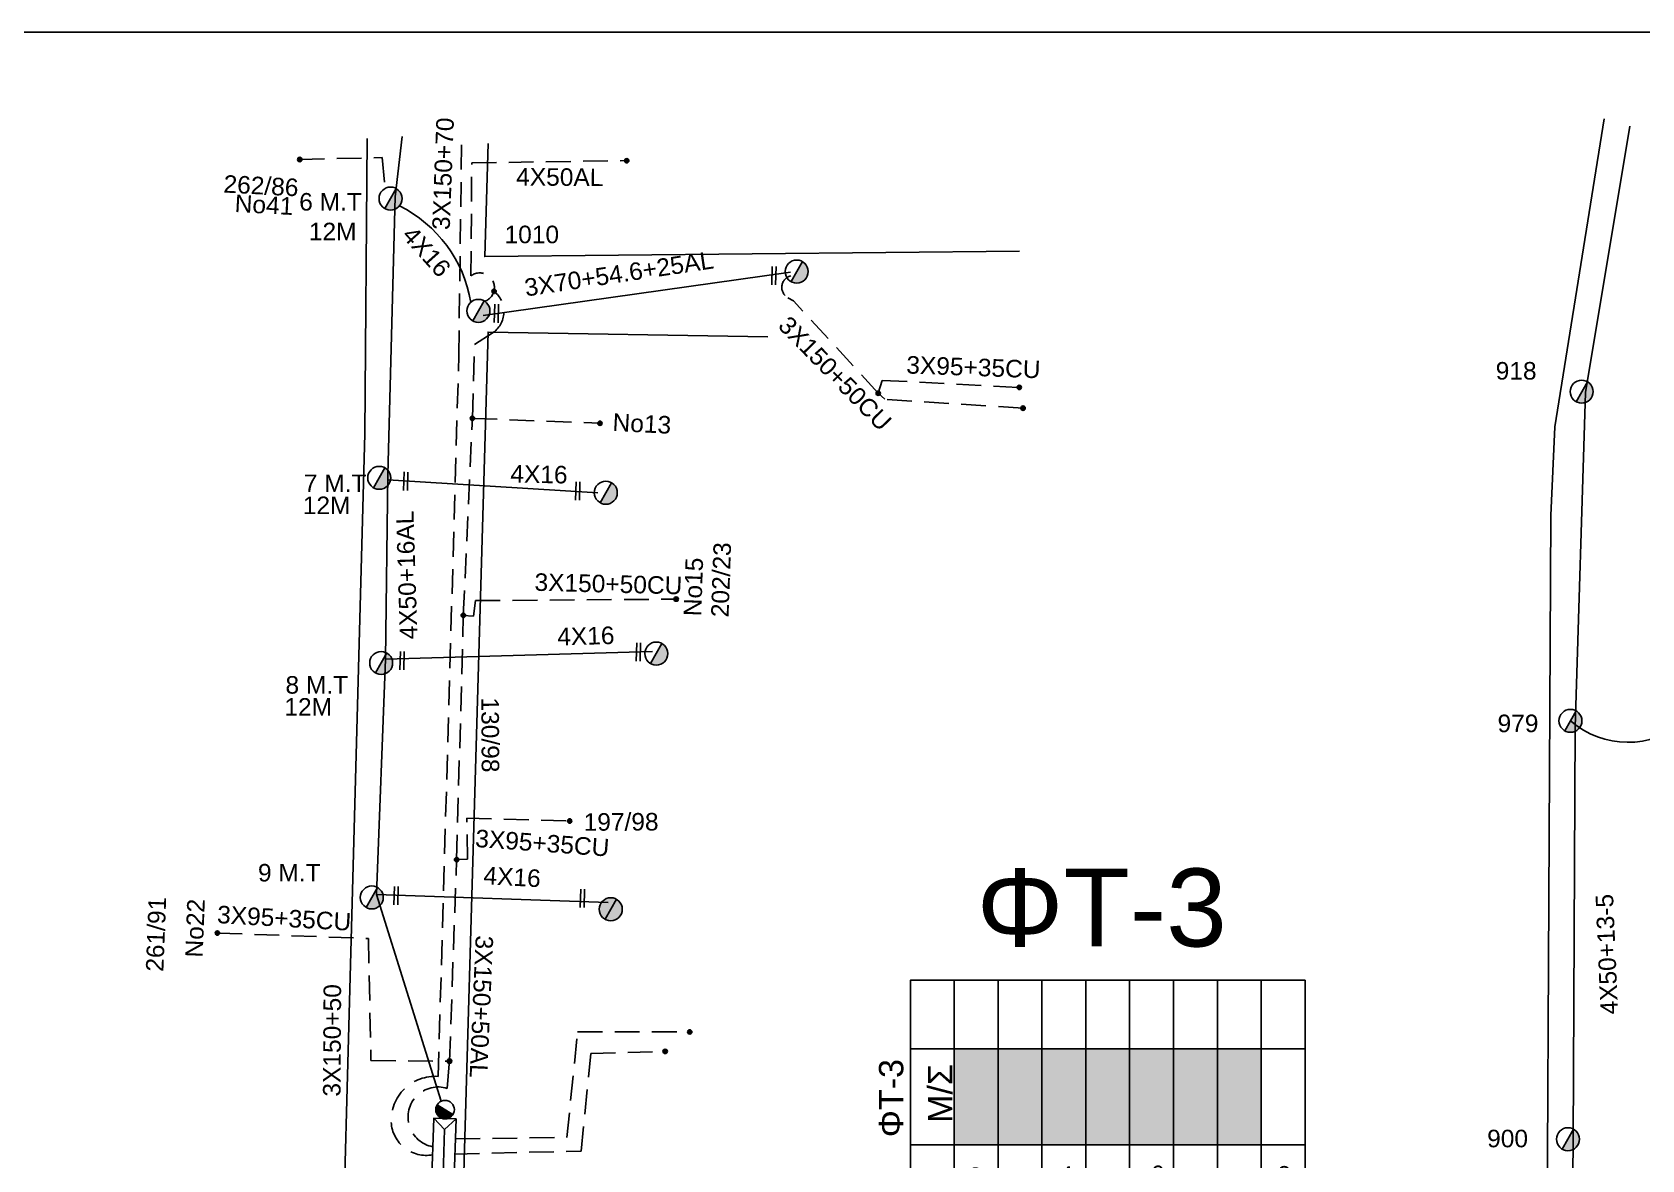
# Model space of a CAD drawing. Header units: millimetres. Extents: x 839 to 3144, y 747 to 1790.
# Drawn here: x 1608.3 to 1773.4, y 1661.7 to 1777.4 of the extents above; entities that cross this region are included whole.
import ezdxf
from ezdxf.enums import TextEntityAlignment as Align

# ---------------------------------------------------------------- set-up
doc = ezdxf.new("R2010")
doc.units = ezdxf.units.MM
doc.linetypes.add('DASHED', pattern=[19.05, 12.7, -6.35])
for name, color, linetype in [('Ασφαλειοκιβώτια Χ.Τ 9 αναχωρήσεων', 7, 'Continuous'), ('Γέφυρες Εναερίου Δικτύου', 7, 'DASHED'), ('Γυμνά εναέρια ΧΤ και ΦΟΠ (3Φ)   4x50+16AL', 7, 'Continuous'), ('Εναέρια παροχή ΧΤ 4x16', 7, 'SYN_LINE'), ('Επιγραφές - Σχήματα', 7, 'Continuous'), ('Καλώδια ΧΤ   3x150+50AL', 7, 'DASHED'), ('Καλώδια ΧΤ   3x150+50CU', 7, 'DASHED'), ('Καλώδια ΧΤ   3x150+70AL', 7, 'DASHED'), ('Καλώδια ΧΤ   3x95+35CU', 7, 'DASHED'), ('Καλώδια ΧΤ   4x50+13-5', 7, 'Continuous'), ('Καλώδια ΧΤ   4x50AL', 7, 'DASHED'), ('Μηχανική τομή', 7, 'Continuous'), ('Στύλος Ξύλινος', 7, 'Continuous'), ('Στύλος Ξύλινος @ 1', 7, 'Continuous'), ('Στύλος ΦΜ', 7, 'Continuous'), ('Στύλος ΦΜ @ 1', 7, 'Continuous'), ('Συνδέσεις', 7, 'Continuous'), ('Συνεστραμμένα ΧΤ   3x70+54.6+25AL', 7, 'SYN_LINE'), ('Υποσταθμός εναέριος 2 στύλων', 7, 'Continuous'), ('Υποσταθμός πόλεως', 7, 'Continuous'), ('Υπόβαθρο ΔΕΗ', 7, 'Continuous')]:
    doc.layers.add(name, color=color, linetype=linetype)
doc.styles.get("Standard").update_dxf_attribs({"font": 'ARIAL.TTF'})
doc.linetypes.add('SYN_LINE', pattern='A,0.5,-0.0001,["/\\/\\/\\/",Standard,S=0.1,R=0,X=0,Y=-0.05],-0.25', length=0.7501)

# ---------------------------------------------------------------- blocks, each defined once
blk = doc.blocks.new('ΑΣΦΑΛΕΙΟΚΙΒΩΤΙΟ ΥΠΟΣΤΑΘΜΟΥ 9 ΑΝΑΧΩΡΗΣΕΩΝ')
at = {"layer": 'Ασφαλειοκιβώτια Χ.Τ 9 αναχωρήσεων', "ltscale": 40}
for p, q in [((-23.8, 40.36), (24.02, 40.36)), ((-9.72, 40.36), (-9.72, -40.64)), ((9.94, 40.36), (9.94, -40.64)), ((-23.8, 31.36), (24.02, 31.36)), ((-23.8, 22.36), (24.02, 22.36)), ((-23.8, 13.36), (24.02, 13.36)), ((-23.8, 4.36), (24.02, 4.36)), ((-23.8, -4.64), (24.02, -4.64)), ((-23.8, -13.64), (24.02, -13.64)), ((-23.8, -22.64), (24.02, -22.64)), ((-23.8, -31.64), (24.02, -31.64))]:
    blk.add_line(p, q, dxfattribs=at)
at = {"layer": 'Ασφαλειοκιβώτια Χ.Τ 9 αναχωρήσεων'}
blk.add_lwpolyline([(-23.8, -40.64), (24.02, -40.64), (24.02, 40.36), (-23.8, 40.36)], close=True, dxfattribs=at)
for s, p in [('1', (-18.19, 36.66)), ('2', (-17.99, 28.44)), ('3', (-18.43, 18.79)), ('4', (-17.74, 9.77)), ('5', (-18.47, 1.19)), ('6', (-17.59, -8.98)), ('7', (-18.93, -16.39)), ('8', (-18.55, -26.45)), ('9', (-17.69, -35))]:
    blk.add_text(s, height=3.6, rotation=270, dxfattribs=at).set_placement(p)
at = {"layer": 'Ασφαλειοκιβώτια Χ.Τ 9 αναχωρήσεων', "ltscale": 40}
for tag, height, p in [('ΟΝΟΜΑ', 5, (-0.16, 44.31)), ('ΚΕΙΜΕΝΟ 1', 2, (17.06, 35.59)), ('ΚΕΙΜΕΝΟ 2', 2, (17.06, 26.88)), ('ΚΕΙΜΕΝΟ 3', 2, (17.06, 17.69)), ('ΚΕΙΜΕΝΟ 4', 2, (17.06, 8.71)), ('ΚΕΙΜΕΝΟ 5', 2, (17.06, -0.13)), ('ΚΕΙΜΕΝΟ 6', 2, (17.06, -9.05)), ('ΚΕΙΜΕΝΟ 7', 2, (17.06, -18.13)), ('ΚΕΙΜΕΝΟ 8', 2, (17.06, -26.85)), ('ΚΕΙΜΕΝΟ 9', 2, (17.06, -35.99)), ('ΣΧ', 2, (-0.1, -42.64))]:
    blk.add_attdef(tag, text='', height=height, dxfattribs=at).set_placement(p, align=Align.MIDDLE_CENTER)
blk = doc.blocks.new('ΥΠΑΡΧΩΝ ΤΣΙΜΕΝΤΕΝΙΟΣ ΣΤΥΛΟΣ')
at = {"layer": 'Στύλος ΦΜ'}
blk.add_hatch(color=7, dxfattribs=at).paths.add_polyline_path([(-1.29, -2.28, 0.574793), (2.62, 0, 0.268822), (1.3, 2.27)])
at = {"layer": 'Στύλος ΦΜ', "color": 7}
blk.add_line((-1.29, -2.28), (1.3, 2.27), dxfattribs=at)
blk.add_circle((0, 0), 2.62, dxfattribs=at)
at = {"layer": 'Στύλος ΦΜ', "flags": 4}
for tag, p in [('ΑΡΙΘΜΟΣ', (-4.68, 8.05)), ('ΤΥΠΟΣ', (-4.91, 3.03))]:
    blk.add_attdef(tag, p, '', height=4, dxfattribs=at)
blk = doc.blocks.new('ΥΠΟΣΤΑΘΜΟΣ ΕΝΑΕΡΙΟΣ ΕΠΙ 2 ΣΤΥΛΩΝ')
at = {"layer": 'Υποσταθμός εναέριος 2 στύλων', "linetype": 'Continuous'}
for points in [[(-11.97, -2.11, 0.574793), (-8.45, -0.07, 0.268822), (-9.64, 1.98)], [(9.68, -2.15, 0.574793), (13.19, -0.1, 0.268822), (12.01, 1.95)]]:
    blk.add_hatch(color=256, dxfattribs=at).paths.add_polyline_path(points)
for p, q in [((-11.97, -2.11), (-9.64, 1.98)), ((9.68, -2.15), (12.01, 1.95))]:
    blk.add_line(p, q, dxfattribs=at)
for centre in [(-10.81, -0.07), (10.84, -0.1)]:
    blk.add_circle(centre, 2.36, dxfattribs=at)
at = {"layer": 'Υποσταθμός πόλεως', "linetype": 'Continuous', "ltscale": 40}
blk.add_lwpolyline([(-8.57, 2.82), (8.57, 2.82), (8.57, -2.82), (-8.57, -2.82)], close=True, dxfattribs=at)
for points in [[(-5.75, 0), (-8.57, 2.82)], [(-8.57, -2.82), (-5.75, 0)], [(-5.75, 0), (5.75, 0)], [(5.75, 0), (8.57, 2.82)], [(8.57, -2.82), (5.75, 0)]]:
    blk.add_lwpolyline(points, dxfattribs=at)
at = {"layer": 'Υποσταθμός εναέριος 2 στύλων', "ltscale": 40, "flags": 1}
for tag, p in [('ΜΕΤΑΣΧΗΜΑΤΙΣΜΟΣ', (14.09, 2.51)), ('ΙΣΧΥΣ', (14.07, -0.28)), ('ΑΡΙΘΜΟΣ', (14.19, -3))]:
    blk.add_attdef(tag, p, '', height=1.8, dxfattribs=at)
blk = doc.blocks.new('ΜΗΧΑΝΙΚΗ ΤΟΜΗ')
at = {"layer": 'Μηχανική τομή', "ltscale": 40}
for p, q in [((-1.89, 0.78), (1.89, 0.78)), ((1.89, 0), (-1.89, 0))]:
    blk.add_line(p, q, dxfattribs=at)
blk = doc.blocks.new('A$C3F94617C')
at = {"layer": 'Μηχανική τομή', "xscale": 0.5, "yscale": 0.5, "zscale": 0.5}
blk.add_blockref('ΜΗΧΑΝΙΚΗ ΤΟΜΗ', (0.95, 0), dxfattribs=at)
blk = doc.blocks.new('_ΣΥΝΔΕΣΗ')
at = {"layer": 'Συνδέσεις', "linetype": 'SYN_LINE', "ltscale": 40}
blk.add_hatch(color=256, dxfattribs=at).paths.add_polyline_path([(0.5, -0.01, 1), (-0.5, -0.01, 1)])
at = {"layer": 'Συνδέσεις'}
blk.add_circle((0, -0.01), 0.5, dxfattribs=at)
blk = doc.blocks.new('ΥΠΑΡΧΩΝ ΞΥΛΙΝΟΣ ΣΤΥΛΟΣ')
at = {"layer": 'Στύλος Ξύλινος'}
h = blk.add_hatch(color=7, dxfattribs=at)
h.paths.add_polyline_path([(-2.62, 0, 0.270008), (-1.29, -2.28), (1.3, 2.27, 0.576266)])
h.paths.add_polyline_path([(-1.29, -2.28, 0.574793), (2.62, 0, 0.268822), (1.3, 2.27)])
at = {"layer": 'Στύλος Ξύλινος', "color": 7}
blk.add_line((-1.29, -2.28), (1.3, 2.27), dxfattribs=at)
blk.add_circle((0, 0), 2.62, dxfattribs=at)
at = {"layer": 'Στύλος Ξύλινος', "flags": 4}
for tag, p in [('ΑΡΙΘΜΟΣ', (-4.91, 8.6)), ('ΤΥΠΟΣ', (-4.85, 3.39))]:
    blk.add_attdef(tag, p, '', height=4, dxfattribs=at)

msp = doc.modelspace()

# ---------------------------------------------------------------- hatches: boundary and pattern name
at = {"layer": 'Ασφαλειοκιβώτια Χ.Τ 9 αναχωρήσεων', "ltscale": 0.2}
for color, points in [(151, [(1702.88, 1673.08), (1702.88, 1663.25), (1707.38, 1663.25), (1707.38, 1673.08)]), (85, [(1707.38, 1673.08), (1707.38, 1663.25), (1711.88, 1663.25), (1711.88, 1673.08)]), (1, [(1711.88, 1673.08), (1711.88, 1663.25), (1716.38, 1663.25), (1716.38, 1673.08)]), (133, [(1716.38, 1673.08), (1716.38, 1663.25), (1720.88, 1663.25), (1720.88, 1673.08)]), (2, [(1720.88, 1673.08), (1720.88, 1663.25), (1725.38, 1663.25), (1725.38, 1673.08)]), (27, [(1725.38, 1673.08), (1725.38, 1663.25), (1729.88, 1663.25), (1729.88, 1673.08)]), (6, [(1729.88, 1673.08), (1729.88, 1663.25), (1734.38, 1663.25), (1734.38, 1673.08)])]:
    msp.add_hatch(color=color, dxfattribs=at).paths.add_polyline_path(points)

# ---------------------------------------------------------------- linework, layer by layer
at = {"layer": 'Γέφυρες Εναερίου Δικτύου', "color": 85, "ltscale": 0.2}
msp.add_lwpolyline([(1635.73, 1764.33), (1644.19, 1764.52), (1644.52, 1761.16)], dxfattribs=at)
at = {"layer": 'Γέφυρες Εναερίου Δικτύου', "color": 1, "ltscale": 0.2}
msp.add_lwpolyline([(1653.45, 1737.77), (1666.54, 1737.27)], dxfattribs=at)
at = {"layer": 'Γέφυρες Εναερίου Δικτύου', "color": 133, "ltscale": 0.2}
msp.add_lwpolyline([(1651.7, 1663.86), (1663.14, 1664), (1664.25, 1674.83), (1675.75, 1674.83)], dxfattribs=at)
at = {"layer": 'Γέφυρες Εναερίου Δικτύου', "color": 2, "ltscale": 0.2}
msp.add_lwpolyline([(1651.65, 1662.3), (1664.62, 1662.6), (1665.59, 1672.6), (1673.23, 1672.83)], dxfattribs=at)
at = {"layer": 'Γέφυρες Εναερίου Δικτύου', "color": 1, "ltscale": 0.2}
for points in [[(1649.4, 1663.05, -1.070991), (1650.87, 1669.03)], [(1649.81, 1669.13, -0.00129), (1649.83, 1669.13)]]:
    msp.add_lwpolyline(points, format="xyb", dxfattribs=at)
at = {"layer": 'Γυμνά εναέρια ΧΤ και ΦΟΠ (3Φ)   4x50+16AL', "color": 85, "ltscale": 0.2}
msp.add_lwpolyline([(1650.25, 1667.71), (1643.6, 1688.91), (1644.52, 1713.06), (1644.79, 1732), (1645.51, 1760.5), (1646.23, 1766.7)], dxfattribs=at)
at = {"layer": 'Εναέρια παροχή ΧΤ 4x16', "color": 85, "ltscale": 20}
for points in [[(1644.78, 1731.46), (1666.33, 1730.14)], [(1644.52, 1713.06), (1671.94, 1713.87)], [(1643.6, 1688.91), (1667.37, 1688.09)]]:
    msp.add_lwpolyline(points, dxfattribs=at)
at = {"layer": 'Εναέρια παροχή ΧΤ 4x16', "color": 1, "ltscale": 20}
msp.add_arc((1639.98, 1747.48), 13.48, 9.3579, 63.6828, dxfattribs=at)
at = {"layer": 'Επιγραφές - Σχήματα'}
msp.add_lwpolyline([(875.79, 1777.39), (2904.25, 1777.39), (2904.25, 763.69), (875.79, 763.69)], close=True, dxfattribs=at)
at = {"layer": 'Καλώδια ΧΤ   3x150+50AL', "color": 27, "ltscale": 0.2}
msp.add_lwpolyline([(1649.37, 1662.22, -0.45149), (1645.12, 1665.55, -0.446267), (1649.94, 1670.26), (1652.06, 1744.24), (1652.35, 1766.88)], format="xyb", dxfattribs=at)
at = {"layer": 'Καλώδια ΧΤ   3x150+50AL', "color": 1, "ltscale": 0.2}
for points in [[(1654.73, 1749.78, 1.161445), (1653.3, 1752.39)], [(1650.87, 1669.03), (1651.1, 1671.82), (1651.83, 1692.5), (1652.52, 1717.56), (1653.45, 1737.77), (1653.67, 1745.34), (1655.48, 1746.51, 0.520463), (1655.66, 1750.8)]]:
    msp.add_lwpolyline(points, format="xyb", dxfattribs=at)
at = {"layer": 'Καλώδια ΧΤ   3x150+50CU', "color": 1, "ltscale": 0.2}
msp.add_lwpolyline([(1709.95, 1738.81), (1695.76, 1739.73), (1695.09, 1740.35), (1686.4, 1749.83), (1685.82, 1750.15, -0.674693), (1686.11, 1752.4, -0.128408)], format="xyb", dxfattribs=at)
msp.add_lwpolyline([(1652.52, 1717.56), (1653.56, 1717.48), (1653.77, 1719.07), (1674.36, 1719.22)], dxfattribs=at)
at = {"layer": 'Καλώδια ΧΤ   3x95+35CU', "color": 1, "ltscale": 0.2}
for points in [[(1695.09, 1740.35), (1695.51, 1741.67), (1709.55, 1740.94)], [(1651.83, 1692.5), (1652.96, 1692.55), (1652.88, 1696.75), (1663.42, 1696.46)], [(1627.29, 1684.97), (1642.78, 1684.41), (1643.04, 1671.9), (1651.1, 1671.82)]]:
    msp.add_lwpolyline(points, dxfattribs=at)
at = {"layer": 'Καλώδια ΧΤ   4x50+13-5', "color": 85, "ltscale": 0.2}
msp.add_lwpolyline([(1765.98, 1598.67), (1765.98, 1619.8), (1766.4, 1663.71), (1766.6, 1706.08), (1767.66, 1740.44), (1772.2, 1767.76)], dxfattribs=at)
at = {"layer": 'Καλώδια ΧΤ   4x50AL', "color": 1, "ltscale": 0.2}
msp.add_lwpolyline([(1653.3, 1752.39), (1653.38, 1763.98), (1669.29, 1764.21)], dxfattribs=at)
at = {"layer": 'Συνεστραμμένα ΧΤ   3x70+54.6+25AL', "color": 1, "ltscale": 20}
msp.add_lwpolyline([(1654.57, 1748.31), (1686.08, 1752.77)], dxfattribs=at)
at = {"layer": 'Συνεστραμμένα ΧΤ   3x70+54.6+25AL', "color": 85, "ltscale": 10}
msp.add_arc((1772.06, 1713.62), 9.08, 229.1986, 309.3086, dxfattribs=at)
at = {"layer": 'Υπόβαθρο ΔΕΗ'}
for points in [[(1683.76, 1746.12), (1655.06, 1746.63), (1652.59, 1661.62), (1650.97, 1592.91), (1763.4, 1590.09), (1764.1, 1727.8), (1764.53, 1736.91), (1769.57, 1768.49)], [(1561.65, 1765.17), (1556.96, 1594.74), (1638.56, 1593.09), (1642.41, 1736.2), (1642.67, 1766.49)], [(1655.06, 1765.98), (1654.72, 1754.37), (1709.59, 1754.93)]]:
    msp.add_lwpolyline(points, dxfattribs=at)

# ---------------------------------------------------------------- block references
at = {"layer": 'Ασφαλειοκιβώτια Χ.Τ 9 αναχωρήσεων', "xscale": 0.5, "yscale": 0.5, "zscale": 0.5, "rotation": 90}
msp.add_blockref('ΑΣΦΑΛΕΙΟΚΙΒΩΤΙΟ ΥΠΟΣΤΑΘΜΟΥ 9 ΑΝΑΧΩΡΗΣΕΩΝ', (1718.57, 1668.11), dxfattribs=at).add_auto_attribs({'ΟΝΟΜΑ': 'ΦΤ-3'})
at = {"layer": 'Επιγραφές - Σχήματα', "ltscale": 0.2}
for p, rotation in [((1684.56, 1751.46), 88.44244670704566), ((1656.09, 1747.58), 88.44244670704556), ((1646.78, 1730.37), 88.44244670704566), ((1664.43, 1729.36), 88.44244670704558), ((1670.65, 1712.85), 88.44244670704555), ((1646.4, 1711.96), 88.44244670704565), ((1645.79, 1687.85), 88.44244670704565), ((1664.91, 1687.58), 88.44244670704558)]:
    msp.add_blockref('A$C3F94617C', p, dxfattribs=dict(at, rotation=rotation))
at = {"layer": 'Στύλος Ξύλινος @ 1', "ltscale": 40, "xscale": 0.4499999999998181, "yscale": 0.4499999999998181, "zscale": 0.4499999999998181}
msp.add_blockref('ΥΠΑΡΧΩΝ ΞΥΛΙΝΟΣ ΣΤΥΛΟΣ', (1667.65, 1687.41), dxfattribs=at)
at = {"layer": 'Στύλος ΦΜ @ 1', "ltscale": 40}
ref = msp.add_blockref('ΥΠΑΡΧΩΝ ΤΣΙΜΕΝΤΕΝΙΟΣ ΣΤΥΛΟΣ', (1645.05, 1760.32), dxfattribs=dict(at, xscale=0.4499999999998181, yscale=0.4499999999998181, zscale=0.4499999999998181))
ref.add_attrib('ΤΥΠΟΣ', '12M', (1636.67, 1756.04), dxfattribs={"layer": 'Στύλος ΦΜ', "height": 1.8, "flags": 4})
ref.add_attrib('ΑΡΙΘΜΟΣ', '6 M.T', (1635.68, 1759.09), dxfattribs={"layer": 'Στύλος ΦΜ', "height": 1.8, "flags": 4})
ref = msp.add_blockref('ΥΠΑΡΧΩΝ ΤΣΙΜΕΝΤΕΝΙΟΣ ΣΤΥΛΟΣ', (1654.07, 1748.8), dxfattribs=dict(at, xscale=0.4499999999998181, yscale=0.4499999999998181, zscale=0.4499999999998181))
ref.add_attrib('ΤΥΠΟΣ', '1010', (1656.75, 1755.74), dxfattribs={"layer": 'Στύλος ΦΜ', "height": 1.8, "flags": 4})
at = {"layer": 'Στύλος ΦΜ @ 1', "ltscale": 40, "xscale": 0.4499999999998181, "yscale": 0.4499999999998181, "zscale": 0.4499999999998181}
for p in [(1686.73, 1752.83), (1667.14, 1730.14), (1672.32, 1713.64)]:
    msp.add_blockref('ΥΠΑΡΧΩΝ ΤΣΙΜΕΝΤΕΝΙΟΣ ΣΤΥΛΟΣ', p, dxfattribs=at)
at = {"layer": 'Στύλος ΦΜ @ 1', "ltscale": 40}
ref = msp.add_blockref('ΥΠΑΡΧΩΝ ΤΣΙΜΕΝΤΕΝΙΟΣ ΣΤΥΛΟΣ', (1767.27, 1740.51), dxfattribs=dict(at, xscale=0.4499999999998181, yscale=0.4499999999998181, zscale=0.4499999999998181))
ref.add_attrib('ΤΥΠΟΣ', '918', (1758.45, 1741.75), dxfattribs={"layer": 'Στύλος ΦΜ', "height": 1.8, "flags": 4})
ref = msp.add_blockref('ΥΠΑΡΧΩΝ ΤΣΙΜΕΝΤΕΝΙΟΣ ΣΤΥΛΟΣ', (1643.89, 1731.67), dxfattribs=dict(at, xscale=0.4499999999998181, yscale=0.4499999999998181, zscale=0.4499999999998181))
ref.add_attrib('ΤΥΠΟΣ', '12M', (1636.05, 1727.95), dxfattribs={"layer": 'Στύλος ΦΜ', "height": 1.8, "flags": 4})
ref.add_attrib('ΑΡΙΘΜΟΣ', '7 M.T', (1636.15, 1730.21), dxfattribs={"layer": 'Στύλος ΦΜ', "height": 1.8, "flags": 4})
ref = msp.add_blockref('ΥΠΑΡΧΩΝ ΤΣΙΜΕΝΤΕΝΙΟΣ ΣΤΥΛΟΣ', (1644.09, 1712.68), dxfattribs=dict(at, xscale=0.4499999999998181, yscale=0.4499999999998181, zscale=0.4499999999998181))
ref.add_attrib('ΤΥΠΟΣ', '12M', (1634.16, 1707.27), dxfattribs={"layer": 'Στύλος ΦΜ', "height": 1.8, "flags": 4})
ref.add_attrib('ΑΡΙΘΜΟΣ', '8 M.T', (1634.27, 1709.53), dxfattribs={"layer": 'Στύλος ΦΜ', "height": 1.8, "flags": 4})
ref = msp.add_blockref('ΥΠΑΡΧΩΝ ΤΣΙΜΕΝΤΕΝΙΟΣ ΣΤΥΛΟΣ', (1766.12, 1706.74), dxfattribs=dict(at, xscale=0.4499999999998181, yscale=0.4499999999998181, zscale=0.4499999999998181))
ref.add_attrib('ΤΥΠΟΣ', '979', (1758.64, 1705.58), dxfattribs={"layer": 'Στύλος ΦΜ', "height": 1.8, "flags": 4})
ref = msp.add_blockref('ΥΠΑΡΧΩΝ ΤΣΙΜΕΝΤΕΝΙΟΣ ΣΤΥΛΟΣ', (1643.13, 1688.62), dxfattribs=dict(at, xscale=0.4499999999998181, yscale=0.4499999999998181, zscale=0.4499999999998181))
ref.add_attrib('ΤΥΠΟΣ', '9 M.T', (1631.45, 1690.26), dxfattribs={"layer": 'Στύλος ΦΜ', "height": 1.8, "flags": 4})
ref = msp.add_blockref('ΥΠΑΡΧΩΝ ΤΣΙΜΕΝΤΕΝΙΟΣ ΣΤΥΛΟΣ', (1765.86, 1663.82), dxfattribs=dict(at, xscale=0.4499999999998181, yscale=0.4499999999998181, zscale=0.4499999999998181))
ref.add_attrib('ΤΥΠΟΣ', '900', (1757.57, 1662.99), dxfattribs={"layer": 'Στύλος ΦΜ', "height": 1.8, "flags": 4})
at = {"layer": 'Συνδέσεις', "xscale": 0.4500000000000455, "yscale": 0.4500000000000455, "zscale": 0.4500000000000455}
for p in [(1635.73, 1764.33), (1669.29, 1764.21), (1655.67, 1750.81), (1709.56, 1740.95), (1695.09, 1740.35), (1653.45, 1737.78), (1666.54, 1737.27), (1709.95, 1738.82), (1674.36, 1719.23), (1652.52, 1717.57), (1663.42, 1696.47), (1651.83, 1692.5), (1627.29, 1684.97), (1675.75, 1674.83), (1651.1, 1671.83), (1673.23, 1672.83)]:
    msp.add_blockref('_ΣΥΝΔΕΣΗ', p, dxfattribs=at)
at = {"layer": 'Υποσταθμός εναέριος 2 στύλων', "xscale": 0.4038394998871135, "yscale": 0.4038394998871135, "zscale": 0.4038394998871135, "rotation": 267.9510670957007}
msp.add_blockref('ΥΠΟΣΤΑΘΜΟΣ ΕΝΑΕΡΙΟΣ ΕΠΙ 2 ΣΤΥΛΩΝ', (1650.52, 1662.49), dxfattribs=at)

# ---------------------------------------------------------------- texts
at = {"layer": 'Γυμνά εναέρια ΧΤ και ΦΟΠ (3Φ)   4x50+16AL', "linetype": 'SYN_LINE', "ltscale": 20}
msp.add_text('4X50+16AL', height=1.8, rotation=91.7916, dxfattribs=at).set_placement((1646.71, 1721.69), align=Align.MIDDLE)
at = {"layer": 'Εναέρια παροχή ΧΤ 4x16', "linetype": 'SYN_LINE', "ltscale": 20}
for rotation, p in [(358.9401, (1660.28, 1732.04)), (1.5467, (1665.09, 1715.45))]:
    msp.add_text('4X16', height=1.8, rotation=rotation, dxfattribs=at).set_placement(p, align=Align.MIDDLE)
at = {"layer": 'Εναέρια παροχή ΧΤ 4x16', "ltscale": 0.2, "insert": (1647.47, 1757.67), "char_height": 1.8, "width": 9.756, "attachment_point": 1, "rotation": 311.8136}
msp.add_mtext('4Χ16', dxfattribs=at)
at = {"layer": 'Επιγραφές - Σχήματα', "ltscale": 0.2, "attachment_point": 1}
for s, insert, char_height, width, rotation in [('262/86', (1627.97, 1762.74), 1.8, 9.756, 357.0528), ('Νο41', (1629.12, 1760.74), 1.8, 9.756, 357.0528), ('Νο13', (1667.89, 1738.29), 1.8, 9.756, 357.0528), ('202/23', (1677.93, 1717.4), 1.8, 9.756, 87.9773), ('Νο15', (1675.12, 1717.51), 1.8, 9.756, 87.9773), ('130/98', (1656.16, 1709.14), 1.8, 9.756, 270.3621), ('197/98', (1664.86, 1697.26), 1.8, 9.756, 0.2576), ('4Χ16', (1654.65, 1691.79), 1.8, 9.756, 356.7997), ('261/91', (1619.94, 1681.04), 1.8, 9.756, 87.7972), ('Νο22', (1623.97, 1682.5), 1.8, 9.756, 87.7972), ('Μ/Σ', (1700.2, 1665.49), 2.5, 2.6748, 90)]:
    msp.add_mtext(s, dxfattribs=dict(at, insert=insert, char_height=char_height, width=width, rotation=rotation))
at = {"layer": 'Επιγραφές - Σχήματα', "ltscale": 0.2, "insert": (1705.18, 1691.59), "char_height": 8, "width": 39.9345, "attachment_point": 1}
msp.add_mtext('ΦΤ-3', dxfattribs=at)
at = {"layer": 'Καλώδια ΧΤ   3x150+50AL', "linetype": 'SYN_LINE', "ltscale": 20}
for s, rotation, p in [('3X150+50AL', 267.5436, (1654.38, 1677.41)), ('3X150+50', 89.6828, (1639.05, 1673.96))]:
    msp.add_text(s, height=1.8, rotation=rotation, dxfattribs=at).set_placement(p, align=Align.MIDDLE)
at = {"layer": 'Καλώδια ΧΤ   3x150+50CU', "linetype": 'SYN_LINE', "ltscale": 20}
for rotation, p in [(314.4426, (1690.66, 1742.38)), (358.5956, (1667.41, 1720.8))]:
    msp.add_text('3X150+50CU', height=1.8, rotation=rotation, dxfattribs=at).set_placement(p, align=Align.MIDDLE)
at = {"layer": 'Καλώδια ΧΤ   3x150+70AL', "ltscale": 0.2, "insert": (1649.32, 1757.14), "char_height": 1.8, "width": 9.756, "attachment_point": 1, "rotation": 87.7972}
msp.add_mtext('3Χ150+70', dxfattribs=at)
at = {"layer": 'Καλώδια ΧΤ   3x95+35CU', "linetype": 'SYN_LINE', "ltscale": 20}
for rotation, p in [(357.9194, (1704.86, 1743.03)), (355.8731, (1660.63, 1694.21)), (356.7013, (1634.14, 1686.5))]:
    msp.add_text('3X95+35CU', height=1.8, rotation=rotation, dxfattribs=at).set_placement(p, align=Align.MIDDLE)
at = {"layer": 'Καλώδια ΧΤ   4x50+13-5', "linetype": 'SYN_LINE', "ltscale": 20}
msp.add_text('4X50+13-5', height=1.8, rotation=92.4389, dxfattribs=at).set_placement((1769.85, 1682.79), align=Align.MIDDLE)
at = {"layer": 'Καλώδια ΧΤ   4x50AL', "linetype": 'SYN_LINE', "ltscale": 20}
msp.add_text('4X50AL', height=1.8, rotation=359.563, dxfattribs=at).set_placement((1662.42, 1762.53), align=Align.MIDDLE)
at = {"layer": 'Συνεστραμμένα ΧΤ   3x70+54.6+25AL', "linetype": 'SYN_LINE', "ltscale": 20}
msp.add_text('3X70+54.6+25AL', height=1.8, rotation=8.5228, dxfattribs=at).set_placement((1668.49, 1752.61), align=Align.MIDDLE)

doc.saveas('drawing.dxf')
